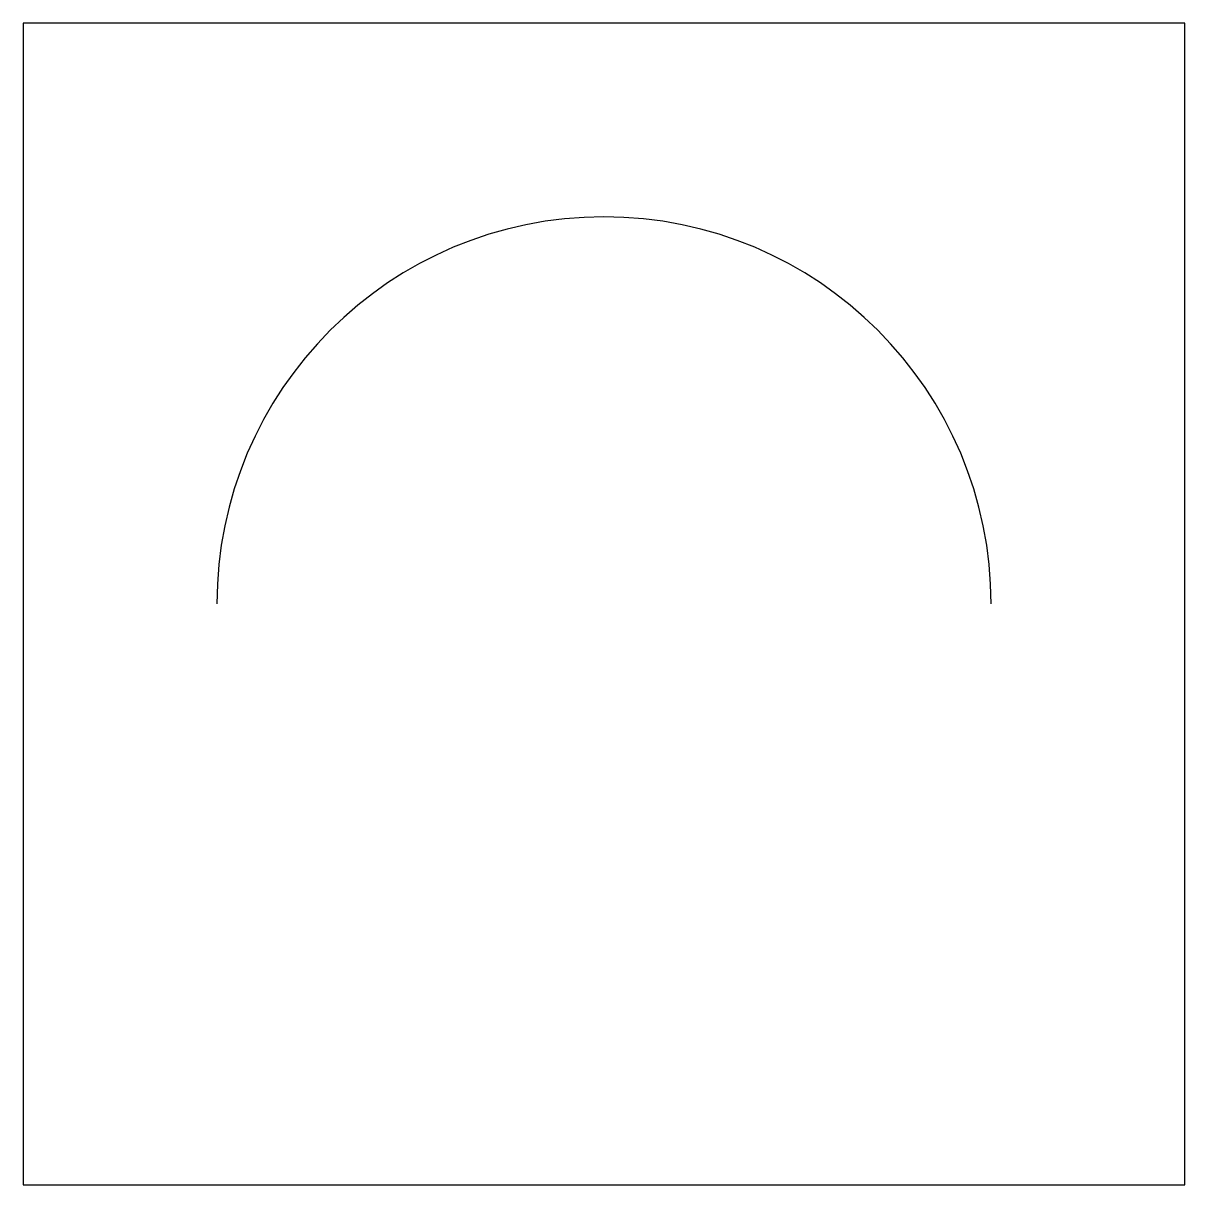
# Model space of a CAD drawing. Header units: metres. Extents: x 0 to 145, y 0 to 145.
import ezdxf

# ---------------------------------------------------------------- set-up
doc = ezdxf.new("R2010")
doc.units = ezdxf.units.M

msp = doc.modelspace()

# ---------------------------------------------------------------- linework, layer by layer
for p, q in [((145, 145), (0, 145)), ((0, 145), (0, 0)), ((145, 0), (145, 145)), ((0, 0), (145, 0))]:
    msp.add_line(p, q)
msp.add_arc((72.5, 72.5), 48.33, 0, 180)

doc.saveas('drawing.dxf')
